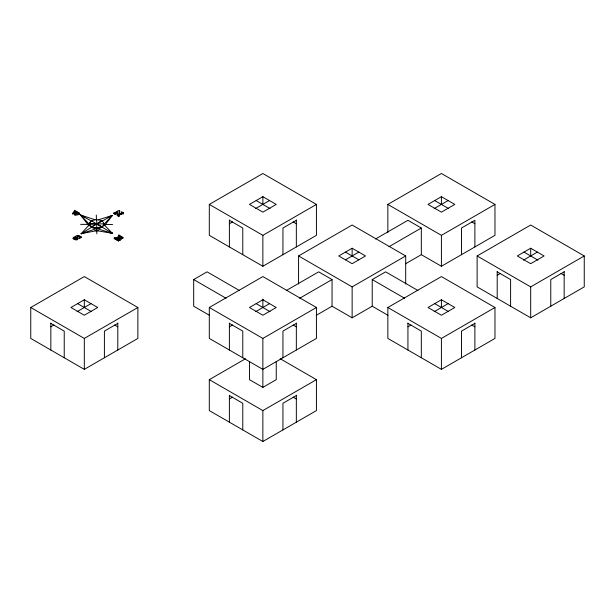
<?xml version="1.0" encoding="UTF-8"?>
<svg xmlns="http://www.w3.org/2000/svg" width="615" height="615" viewBox="0 0 615 615"><rect width="100%" height="100%" fill="white"/><g stroke="black" fill="none" stroke-linecap="round" stroke-linejoin="round"><path stroke-width="0.92" d="M117.257 214.773L117.711 211.714L115.351 213.113L115.459 214.581L113.898 213.682C114.928 212.559 122.754 206.725 118.733 214.65L121.839 212.805L121.839 212.021L122.008 213.097M118.879 214.612L119.471 210.53M118.918 216.426C117.634 214.097 123.692 214.451 123.515 212.99C122.07 212.544 117.957 214.181 118.918 215.65L118.787 216.503L117.111 215.534L117.711 211.714M80.803 215.042L80.158 214.943L80.642 215.165M78.689 213.851C78.22 211.46 79.258 214.028 78.159 214.074M74.477 211.721L74.607 210.384L76.252 211.337L76.252 212.121L75.43 212.383M104.442 225.782L112.276 215.473L98.492 219.763M78.666 212.729L79.635 213.29C79.804 214.65 74.277 216.219 74.669 214.297L76.168 212.398L76.168 213.182L72.716 213.951L74.484 210.461M73.216 213.328L74.215 212.083M76.252 211.337L74.638 212.613C76.875 212.652 76.183 210.392 78.22 212.475L78.22 213.251L76.567 213.728L78.22 212.475M103.881 224.421L112.307 233.331L96.709 230.663L81.188 233.692L89.536 224.498L80.48 214.996L94.948 219.732M77.375 213.513L78.535 212.805M118.972 235.099L122.923 237.382L122.923 238.166L121.393 238.897L121.816 237.29L120.502 236.298C115.474 238.981 121.609 236.368 120.824 238.205L118.349 239.635L118.78 238.082L118.311 237.559C113.252 239.965 120.525 238.781 120.04 240.227L118.326 240.972L114.244 238.612C114.298 237.129 118.08 238.02 118.972 235.883L118.972 235.099L118.995 236.045M121.393 238.897L121.816 238.067L120.502 237.083L119.218 237.821M74.838 237.09C72.977 239.358 78.751 239.25 75.776 236.575A1.868 1.076 0 0 1 75.953 236.022C77.575 234.515 80.811 236.075 81.08 237.59L79.297 238.62L79.612 237.252A2.391 1.384 0 0 0 79.673 236.529C75.853 233.662 79.458 239.181 76.506 239.174C71.255 239.489 75.03 234.077 74.669 239.266M79.166 238.543L79.612 238.028A2.391 1.384 0 0 0 79.673 237.313C79.32 236.091 76.452 236.36 77.628 237.828M118.218 239.558L118.78 238.858L118.311 237.559M109.478 217.772L112.276 215.473L107.948 217.395M81.403 233.815L80.98 233.815M121.739 212.913L121.709 212.098M115.674 213.666L115.228 214.074L115.589 214.504M116.535 239.404L118.311 238.343M118.826 235.952L119.264 235.622L118.841 235.176M109.501 231.063L112.307 233.331L96.709 228.565L81.188 233.692L92.281 226.82M96.24 224.36L101.783 220.923L101.783 221.531M77.89 238.32C78.651 241.864 70.479 238.589 74.692 237.782L74.692 237.006M74.484 211.245L74.607 210.384M76.529 212.467L78.22 213.251M78.535 213.582L79.635 214.066M74.669 214.297L79.635 213.29M113.898 213.682L114.029 212.821M101.783 220.923L96.709 223.852L89.536 223.945L91.635 227.427M101.783 220.985L91.635 226.912A7.172 4.044 1.9 0 1 89.536 223.945L103.881 223.852L103.881 224.46L112.276 215.473L101.544 221.392M115.42 213.52L116.996 212.613M115.459 214.581L115.459 213.797L117.711 212.498M79.166 237.759L81.08 236.806M118.733 215.435L121.739 213.697M114.244 238.612L115.236 238.758M118.218 238.774L120.824 237.421M121.393 238.113L122.923 237.382M30.75 307.5L84.317 276.573L137.875 307.5L137.875 338.427L84.317 369.354L30.75 338.427L30.75 307.5L84.317 338.427L137.875 307.5M209.3 204.418L262.866 173.492L316.425 204.418L316.425 235.337L262.866 266.264L209.3 235.337L209.3 204.418L262.866 235.337L316.425 204.418M50.837 326.826L53.989 325.012M77.083 311.674L91.012 303.633M229.387 223.745L232.539 221.923M255.632 208.593L269.562 200.552M117.796 323.375L104.404 331.108L104.404 357.753M209.454 315.318L193.679 306.209L193.679 279.564L207.063 271.838L239.458 290.534M296.338 220.293L282.946 228.027L282.946 254.671M209.3 307.5L262.866 276.573L316.425 307.5L316.425 338.427L262.866 369.354L209.3 338.427L209.3 307.5L262.866 338.427L316.425 307.5M298.575 284.069L298.575 255.955L352.134 225.029L405.7 255.955L405.7 284.069M387.85 232.532L387.85 204.418L441.409 173.492L494.975 204.418L494.975 235.337L441.409 266.264L421.321 254.671L405.546 263.781M286.275 290.534L318.662 271.838L332.054 279.564L332.054 306.209L352.134 317.809L372.221 306.209L388.004 315.318M375.542 238.989L407.937 220.293L421.321 228.027L421.321 254.671M229.387 326.826L232.539 325.012M255.632 311.674L269.562 303.633M345.438 259.822L358.829 252.089M434.182 208.593L448.104 200.552M299.659 298.267L332.054 279.564M388.934 246.723L421.321 228.027M298.575 255.955L352.134 286.882L405.7 255.955M387.85 204.418L441.409 235.337L494.975 204.418M296.338 323.375L282.946 331.108L282.946 357.753M372.221 306.209L372.221 279.564L385.613 271.838L418 290.534M316.271 315.318L332.054 306.209M280.171 358.722L316.425 379.663L316.425 410.582L262.866 441.509L209.3 410.582L209.3 379.663L245.554 358.722M229.387 398.989L232.539 397.167M387.85 307.5L441.409 276.573L494.975 307.5L494.975 338.427L441.409 369.354L387.85 338.427L387.85 307.5L441.409 338.427L494.975 307.5M477.125 255.955L530.684 225.029L584.25 255.955L584.25 286.882L530.684 317.809L477.125 286.882L477.125 255.955L530.684 286.882L584.25 255.955M249.475 361.436L249.475 379.663L262.866 387.389L276.25 379.663L276.25 361.436M209.3 379.663L262.866 410.582L316.425 379.663M407.937 326.826L411.081 325.012M434.182 311.674L448.104 303.633M497.204 275.289L500.356 273.467M523.457 260.13L537.379 252.089M296.338 395.537L282.946 403.271L282.946 429.916M474.888 323.375L461.496 331.108L461.496 357.753M564.163 271.838L550.771 279.564L550.771 306.209M95.763 224.575L91.635 226.85A7.172 4.144 0 0 0 101.783 226.912L91.635 220.985A7.172 4.144 0 0 0 89.536 223.983M112.145 233.17L112.622 233.385L112.153 233.17M114.244 237.828L118.326 240.188L120.04 239.443M120.824 238.205L118.895 238.359M76.275 239.489L75.238 239.566M81.242 233.669L83.694 232.785M115.12 213.674L114.528 213.782M120.04 240.227L117.373 240.096M72.716 213.167L76.168 212.398M94.918 230.663L98.5 230.663M80.588 224.36L90.005 224.39M103.197 224.437L112.614 224.467M110.623 232.801L112.307 233.331L96.709 223.852L101.783 226.804L101.783 227.35M111.915 215.681L112.699 215.473L111.83 215.619M88.967 225.797L80.48 214.996L84.755 216.934M79.043 236.437L80.319 237.467L80.319 236.69M80.48 214.996L91.95 221.354M96.048 223.622L101.783 226.804M434.713 200.552L448.643 208.593M471.736 221.923L474.888 223.745M523.988 252.089L537.917 260.13M561.011 273.467L564.163 275.289M497.204 271.838L510.596 279.564L510.596 306.209M256.171 200.552L270.093 208.593M293.194 221.923L296.338 223.745M345.438 252.089L358.829 259.822M434.713 303.633L448.643 311.674M471.736 325.012L474.888 326.826M372.221 279.564L404.609 298.267M229.387 220.293L242.779 228.027L242.779 254.671M407.937 323.375L421.321 331.108L421.321 357.753M121.839 212.021L123.515 212.99M119.471 211.314L119.356 210.468M121.839 212.805L123.515 213.774M113.898 212.898L115.459 213.797M117.111 214.75L118.787 215.719L118.787 216.503M256.171 303.633L270.093 311.674M293.194 325.012L296.338 326.826M120.555 236.798L122.923 238.166M193.679 279.564L226.066 298.267M117.035 239.919L116.519 239.558M81.08 237.59L80.957 236.729M229.387 323.375L242.779 331.108L242.779 357.753M293.194 397.167L296.338 398.989M77.621 303.633L91.543 311.674M114.644 325.012L117.796 326.826M229.387 395.537L242.779 403.271L242.779 429.916M50.837 323.375L64.229 331.108L64.229 357.753M76.475 238.912L75.776 237.359A1.868 1.076 0 0 1 75.953 236.798M96.294 215.027L96.432 219.724M96.67 228.18L96.839 233.815M564.163 271.476L564.163 298.483M530.684 248.46L530.684 255.955M530.684 286.882L530.684 317.809M497.204 271.476L497.204 298.483M474.888 246.938L474.888 220.293L461.496 228.027L461.496 254.671M474.888 323.021L474.888 350.02M441.409 196.915L441.409 204.418M441.409 235.337L441.409 266.264M441.409 300.005L441.409 307.5M441.409 338.427L441.409 369.354M407.937 323.021L407.937 350.02M352.134 248.46L352.134 255.955M352.134 286.882L352.134 317.809M296.338 219.939L296.338 246.938M296.338 323.021L296.338 350.02M296.338 395.184L296.338 422.182M262.866 196.915L262.866 204.418M262.866 235.337L262.866 266.264M262.866 299.067L262.866 307.5M262.866 338.427L262.866 387.389M262.866 410.582L262.866 441.509M229.387 219.939L229.387 246.938M229.387 323.021L229.387 350.02M229.387 395.184L229.387 422.182M123.384 213.067L123.384 213.851M122.685 212.844L122.685 213.628M121.532 238.189L121.532 238.974M120.694 237.344L120.694 238.128M120.502 236.298L120.502 237.083M119.917 239.366L119.917 240.15M118.657 214.989L118.649 216.196M118.349 238.851L118.349 239.635M118.326 240.188L118.326 240.972M117.796 323.021L117.796 350.02M114.367 237.751L114.367 238.535M96.709 219.77L96.709 230.663M91.635 220.985L91.635 221.515M84.317 300.005L84.317 307.5M84.317 338.427L84.317 369.354M79.504 213.359L79.504 214.143M79.297 237.836L79.297 238.62M78.09 212.544L78.09 213.328M77.79 212.436L77.79 213.213M77.613 212.475L77.613 213.259M76.552 211.506L76.552 212.29M76.421 211.583L76.421 212.367M76.129 211.414L76.129 212.19M75.845 211.306L75.845 212.09M75.676 211.337L75.676 212.114M74.861 214.412L74.861 215.189M73.823 237.951L73.823 238.728M73.623 237.897L73.623 238.682M73.262 237.997L73.262 238.781M73.154 237.936L73.154 238.72M72.901 213.274L72.901 214.058M50.837 323.021L50.837 350.02M103.643 223.353A7.172 4.144 0 0 1 95.771 228.526A7.172 4.144 0 0 1 90.497 222.353M84.317 299.766L70.925 307.5L84.317 315.234L97.708 307.5L84.317 299.766M262.866 196.685L249.475 204.418L262.866 212.144L276.25 204.418L262.866 196.685M262.866 299.766L249.475 307.5L262.866 315.234L276.25 307.5L262.866 299.766M352.134 248.229L338.75 255.955L352.134 263.689L365.525 255.955L352.134 248.229M441.409 196.685L428.017 204.418L441.409 212.144L454.8 204.418L441.409 196.685M441.409 299.766L428.017 307.5L441.409 315.234L454.8 307.5L441.409 299.766M530.684 248.229L517.292 255.955L530.684 263.689L544.075 255.955L530.684 248.229M93.126 227.442A7.172 4.144 0 0 0 103.881 223.852A7.172 4.144 0 0 0 93.126 220.27A7.172 4.144 0 0 0 93.126 227.442"/></g></svg>
